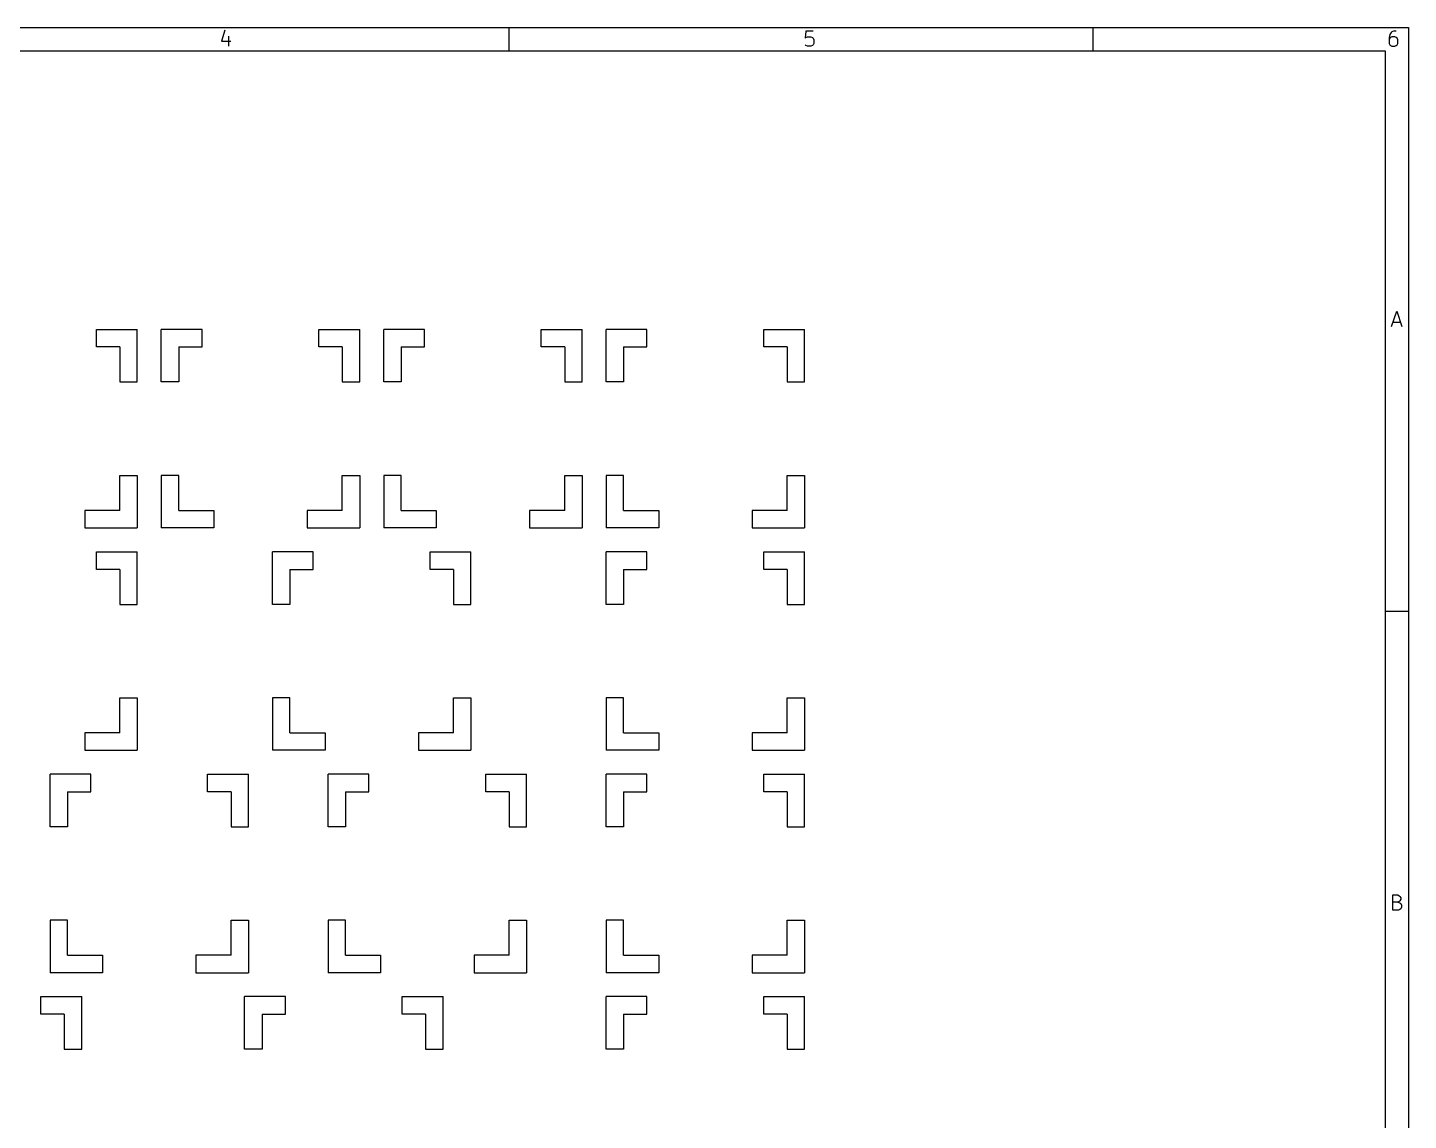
# Model space of a CAD drawing. Extents: x -9.8 to 1.1, y -6.5 to 1.
# Drawn here: x -3.582 to 1.073, y -2.708 to 0.977 of the extents above; entities that cross this region are included whole.
import ezdxf

# ---------------------------------------------------------------- set-up
doc = ezdxf.new("R2010")
doc.units = 0
doc.header["$MEASUREMENT"] = 0
doc.layers.add('BLACK', color=7, linetype='CONTINUOUS')

msp = doc.modelspace()

# ---------------------------------------------------------------- linework, layer by layer
at = {"layer": 'BLACK', "linetype": 'CONTINUOUS'}
for p, q in [((-9.8326, 0.9774), (1.073, 0.9774)), ((-2.917, 0.9683), (-2.9292, 0.9318)), ((-2.9292, 0.9318), (-2.8975, 0.9318)), ((-2.9049, 0.9488), (-2.9049, 0.9147)), ((-1.9586, 0.8987), (-1.9586, 0.9774)), ((-0.9583, 0.9659), (-0.9607, 0.9415)), ((-0.9607, 0.9415), (-0.9583, 0.9439)), ((-0.9339, 0.9659), (-0.9583, 0.9659)), ((-0.9583, 0.9439), (-0.9534, 0.9464)), ((-0.9534, 0.9464), (-0.9412, 0.9464)), ((-0.9412, 0.9464), (-0.9364, 0.9439)), ((-0.9364, 0.9439), (-0.9339, 0.9415)), ((-0.9339, 0.9415), (-0.9315, 0.9366)), ((-0.9315, 0.9366), (-0.9315, 0.9244)), ((0.0099, 0.8987), (0.0099, 0.9774)), ((1.0102, 0.9537), (1.0078, 0.9439)), ((1.0078, 0.9439), (1.0078, 0.9244)), ((1.0102, 0.9415), (1.0078, 0.9366)), ((1.0151, 0.961), (1.0102, 0.9537)), ((1.0127, 0.9439), (1.0102, 0.9415)), ((1.0175, 0.9464), (1.0127, 0.9439)), ((1.0175, 0.9634), (1.0151, 0.961)), ((1.0224, 0.9659), (1.0175, 0.9634)), ((1.0273, 0.9464), (1.0175, 0.9464)), ((1.0322, 0.9659), (1.0224, 0.9659)), ((1.0322, 0.9439), (1.0273, 0.9464)), ((1.0346, 0.9415), (1.0322, 0.9439)), ((1.037, 0.9366), (1.0346, 0.9415)), ((1.037, 0.9244), (1.037, 0.9366)), ((1.073, 0.9774), (1.073, -6.5032)), ((-9.7539, 0.8987), (0.9942, 0.8987)), ((-0.9583, 0.9171), (-0.9607, 0.9196)), ((-0.9534, 0.9147), (-0.9583, 0.9171)), ((-0.9412, 0.9147), (-0.9534, 0.9147)), ((-0.9364, 0.9171), (-0.9412, 0.9147)), ((-0.9339, 0.9196), (-0.9364, 0.9171)), ((-0.9315, 0.9244), (-0.9339, 0.9196)), ((0.9942, 0.8987), (0.9942, -6.4244)), ((1.0078, 0.9244), (1.0102, 0.9196)), ((1.0102, 0.9196), (1.0127, 0.9171)), ((1.0127, 0.9171), (1.0175, 0.9147)), ((1.0175, 0.9147), (1.0273, 0.9147)), ((1.0273, 0.9147), (1.0322, 0.9171)), ((1.0322, 0.9171), (1.0346, 0.9196)), ((1.0346, 0.9196), (1.037, 0.9244)), ((1.0165, -0.0302), (1.0336, 0.021)), ((1.0336, 0.021), (1.0507, -0.0302)), ((-3.3504, -0.0404), (-3.2126, -0.0404)), ((-3.3504, -0.0994), (-3.3504, -0.0404)), ((-3.2126, -0.2175), (-3.2126, -0.0404)), ((-3.1319, -0.2175), (-3.1319, -0.0404)), ((-2.9941, -0.0404), (-3.1319, -0.0404)), ((-2.9941, -0.0994), (-2.9941, -0.0404)), ((-2.6004, -0.0404), (-2.4626, -0.0404)), ((-2.6004, -0.0994), (-2.6004, -0.0404)), ((-2.4626, -0.2175), (-2.4626, -0.0404)), ((-2.3819, -0.2175), (-2.3819, -0.0404)), ((-2.2441, -0.0404), (-2.3819, -0.0404)), ((-2.2441, -0.0994), (-2.2441, -0.0404)), ((-1.8504, -0.0404), (-1.7126, -0.0404)), ((-1.8504, -0.0994), (-1.8504, -0.0404)), ((-1.7126, -0.2175), (-1.7126, -0.0404)), ((-1.6319, -0.2175), (-1.6319, -0.0404)), ((-1.4941, -0.0404), (-1.6319, -0.0404)), ((-1.4941, -0.0994), (-1.4941, -0.0404)), ((-1.1004, -0.0404), (-0.9626, -0.0404)), ((-1.1004, -0.0994), (-1.1004, -0.0404)), ((-0.9626, -0.2175), (-0.9626, -0.0404)), ((1.0214, -0.0156), (1.0458, -0.0156)), ((-3.2716, -0.0994), (-3.3504, -0.0994)), ((-3.2716, -0.0994), (-3.2716, -0.2175)), ((-3.0728, -0.0994), (-3.0728, -0.2175)), ((-3.0728, -0.0994), (-2.9941, -0.0994)), ((-2.5216, -0.0994), (-2.6004, -0.0994)), ((-2.5216, -0.0994), (-2.5216, -0.2175)), ((-2.3228, -0.0994), (-2.3228, -0.2175)), ((-2.3228, -0.0994), (-2.2441, -0.0994)), ((-1.7716, -0.0994), (-1.8504, -0.0994)), ((-1.7716, -0.0994), (-1.7716, -0.2175)), ((-1.5728, -0.0994), (-1.5728, -0.2175)), ((-1.5728, -0.0994), (-1.4941, -0.0994)), ((-1.0216, -0.0994), (-1.1004, -0.0994)), ((-1.0216, -0.0994), (-1.0216, -0.2175)), ((-3.2716, -0.2175), (-3.2126, -0.2175)), ((-3.0728, -0.2175), (-3.1319, -0.2175)), ((-2.5216, -0.2175), (-2.4626, -0.2175)), ((-2.3228, -0.2175), (-2.3819, -0.2175)), ((-1.7716, -0.2175), (-1.7126, -0.2175)), ((-1.5728, -0.2175), (-1.6319, -0.2175)), ((-1.0216, -0.2175), (-0.9626, -0.2175)), ((-3.2716, -0.5325), (-3.2126, -0.5325)), ((-3.2716, -0.6506), (-3.2716, -0.5325)), ((-3.2126, -0.5325), (-3.2126, -0.7096)), ((-3.1319, -0.5325), (-3.1319, -0.7096)), ((-3.0728, -0.5325), (-3.1319, -0.5325)), ((-3.0728, -0.6506), (-3.0728, -0.5325)), ((-2.5216, -0.5325), (-2.4626, -0.5325)), ((-2.5216, -0.6506), (-2.5216, -0.5325)), ((-2.4626, -0.5325), (-2.4626, -0.7096)), ((-2.3819, -0.5325), (-2.3819, -0.7096)), ((-2.3228, -0.5325), (-2.3819, -0.5325)), ((-2.3228, -0.6506), (-2.3228, -0.5325)), ((-1.7716, -0.5325), (-1.7126, -0.5325)), ((-1.7716, -0.6506), (-1.7716, -0.5325)), ((-1.7126, -0.5325), (-1.7126, -0.7096)), ((-1.6319, -0.5325), (-1.6319, -0.7096)), ((-1.5728, -0.5325), (-1.6319, -0.5325)), ((-1.5728, -0.6506), (-1.5728, -0.5325)), ((-1.0216, -0.5325), (-0.9626, -0.5325)), ((-1.0216, -0.6506), (-1.0216, -0.5325)), ((-0.9626, -0.5325), (-0.9626, -0.7096)), ((-3.3897, -0.6506), (-3.3897, -0.7096)), ((-3.2716, -0.6506), (-3.3897, -0.6506)), ((-3.0728, -0.6506), (-2.9547, -0.6506)), ((-2.9547, -0.6506), (-2.9547, -0.7096)), ((-2.6397, -0.6506), (-2.6397, -0.7096)), ((-2.5216, -0.6506), (-2.6397, -0.6506)), ((-2.3228, -0.6506), (-2.2047, -0.6506)), ((-2.2047, -0.6506), (-2.2047, -0.7096)), ((-1.8897, -0.6506), (-1.8897, -0.7096)), ((-1.7716, -0.6506), (-1.8897, -0.6506)), ((-1.5728, -0.6506), (-1.4547, -0.6506)), ((-1.4547, -0.6506), (-1.4547, -0.7096)), ((-1.1397, -0.6506), (-1.1397, -0.7096)), ((-1.0216, -0.6506), (-1.1397, -0.6506)), ((-3.3897, -0.7096), (-3.2126, -0.7096)), ((-2.9547, -0.7096), (-3.1319, -0.7096)), ((-2.6397, -0.7096), (-2.4626, -0.7096)), ((-2.2047, -0.7096), (-2.3819, -0.7096)), ((-1.8897, -0.7096), (-1.7126, -0.7096)), ((-1.4547, -0.7096), (-1.6319, -0.7096)), ((-1.1397, -0.7096), (-0.9626, -0.7096)), ((-3.3504, -0.7904), (-3.2126, -0.7904)), ((-3.3504, -0.8494), (-3.3504, -0.7904)), ((-3.2126, -0.9675), (-3.2126, -0.7904)), ((-2.7569, -0.9675), (-2.7569, -0.7904)), ((-2.6191, -0.7904), (-2.7569, -0.7904)), ((-2.6191, -0.8494), (-2.6191, -0.7904)), ((-2.2254, -0.7904), (-2.0876, -0.7904)), ((-2.2254, -0.8494), (-2.2254, -0.7904)), ((-2.0876, -0.9675), (-2.0876, -0.7904)), ((-1.6319, -0.9675), (-1.6319, -0.7904)), ((-1.4941, -0.7904), (-1.6319, -0.7904)), ((-1.4941, -0.8494), (-1.4941, -0.7904)), ((-1.1004, -0.7904), (-0.9626, -0.7904)), ((-1.1004, -0.8494), (-1.1004, -0.7904)), ((-0.9626, -0.9675), (-0.9626, -0.7904)), ((-3.2716, -0.8494), (-3.3504, -0.8494)), ((-3.2716, -0.8494), (-3.2716, -0.9675)), ((-2.6978, -0.8494), (-2.6978, -0.9675)), ((-2.6978, -0.8494), (-2.6191, -0.8494)), ((-2.1466, -0.8494), (-2.2254, -0.8494)), ((-2.1466, -0.8494), (-2.1466, -0.9675)), ((-1.5728, -0.8494), (-1.5728, -0.9675)), ((-1.5728, -0.8494), (-1.4941, -0.8494)), ((-1.0216, -0.8494), (-1.1004, -0.8494)), ((-1.0216, -0.8494), (-1.0216, -0.9675)), ((-3.2716, -0.9675), (-3.2126, -0.9675)), ((-2.6978, -0.9675), (-2.7569, -0.9675)), ((-2.1466, -0.9675), (-2.0876, -0.9675)), ((-1.5728, -0.9675), (-1.6319, -0.9675)), ((-1.0216, -0.9675), (-0.9626, -0.9675)), ((1.073, -0.9911), (0.9942, -0.9911)), ((-3.2716, -1.2825), (-3.2126, -1.2825)), ((-3.2716, -1.4006), (-3.2716, -1.2825)), ((-3.2126, -1.2825), (-3.2126, -1.4596)), ((-2.7569, -1.2825), (-2.7569, -1.4596)), ((-2.6978, -1.2825), (-2.7569, -1.2825)), ((-2.6978, -1.4006), (-2.6978, -1.2825)), ((-2.1466, -1.2825), (-2.0876, -1.2825)), ((-2.1466, -1.4006), (-2.1466, -1.2825)), ((-2.0876, -1.2825), (-2.0876, -1.4596)), ((-1.6319, -1.2825), (-1.6319, -1.4596)), ((-1.5728, -1.2825), (-1.6319, -1.2825)), ((-1.5728, -1.4006), (-1.5728, -1.2825)), ((-1.0216, -1.2825), (-0.9626, -1.2825)), ((-1.0216, -1.4006), (-1.0216, -1.2825)), ((-0.9626, -1.2825), (-0.9626, -1.4596)), ((-3.3897, -1.4006), (-3.3897, -1.4596)), ((-3.2716, -1.4006), (-3.3897, -1.4006)), ((-2.6978, -1.4006), (-2.5797, -1.4006)), ((-2.5797, -1.4006), (-2.5797, -1.4596)), ((-2.2647, -1.4006), (-2.2647, -1.4596)), ((-2.1466, -1.4006), (-2.2647, -1.4006)), ((-1.5728, -1.4006), (-1.4547, -1.4006)), ((-1.4547, -1.4006), (-1.4547, -1.4596)), ((-1.1397, -1.4006), (-1.1397, -1.4596)), ((-1.0216, -1.4006), (-1.1397, -1.4006)), ((-3.3897, -1.4596), (-3.2126, -1.4596)), ((-2.5797, -1.4596), (-2.7569, -1.4596)), ((-2.2647, -1.4596), (-2.0876, -1.4596)), ((-1.4547, -1.4596), (-1.6319, -1.4596)), ((-1.1397, -1.4596), (-0.9626, -1.4596)), ((-3.5069, -1.7175), (-3.5069, -1.5404)), ((-3.3691, -1.5404), (-3.5069, -1.5404)), ((-3.3691, -1.5994), (-3.3691, -1.5404)), ((-2.9754, -1.5404), (-2.8376, -1.5404)), ((-2.9754, -1.5994), (-2.9754, -1.5404)), ((-2.8376, -1.7175), (-2.8376, -1.5404)), ((-2.5694, -1.7175), (-2.5694, -1.5404)), ((-2.4316, -1.5404), (-2.5694, -1.5404)), ((-2.4316, -1.5994), (-2.4316, -1.5404)), ((-2.0379, -1.5404), (-1.9001, -1.5404)), ((-2.0379, -1.5994), (-2.0379, -1.5404)), ((-1.9001, -1.7175), (-1.9001, -1.5404)), ((-1.6319, -1.7175), (-1.6319, -1.5404)), ((-1.4941, -1.5404), (-1.6319, -1.5404)), ((-1.4941, -1.5994), (-1.4941, -1.5404)), ((-1.1004, -1.5404), (-0.9626, -1.5404)), ((-1.1004, -1.5994), (-1.1004, -1.5404)), ((-0.9626, -1.7175), (-0.9626, -1.5404)), ((-3.4478, -1.5994), (-3.4478, -1.7175)), ((-3.4478, -1.5994), (-3.3691, -1.5994)), ((-2.8966, -1.5994), (-2.9754, -1.5994)), ((-2.8966, -1.5994), (-2.8966, -1.7175)), ((-2.5103, -1.5994), (-2.5103, -1.7175)), ((-2.5103, -1.5994), (-2.4316, -1.5994)), ((-1.9591, -1.5994), (-2.0379, -1.5994)), ((-1.9591, -1.5994), (-1.9591, -1.7175)), ((-1.5728, -1.5994), (-1.5728, -1.7175)), ((-1.5728, -1.5994), (-1.4941, -1.5994)), ((-1.0216, -1.5994), (-1.1004, -1.5994)), ((-1.0216, -1.5994), (-1.0216, -1.7175)), ((-3.4478, -1.7175), (-3.5069, -1.7175)), ((-2.8966, -1.7175), (-2.8376, -1.7175)), ((-2.5103, -1.7175), (-2.5694, -1.7175)), ((-1.9591, -1.7175), (-1.9001, -1.7175)), ((-1.5728, -1.7175), (-1.6319, -1.7175)), ((-1.0216, -1.7175), (-0.9626, -1.7175)), ((1.0202, -1.9987), (1.0202, -1.9475)), ((1.0202, -1.9475), (1.0373, -1.9475)), ((1.0373, -1.9475), (1.0421, -1.9499)), ((1.0421, -1.9499), (1.0446, -1.9524)), ((1.0446, -1.9524), (1.047, -1.9573)), ((1.0373, -1.9719), (1.0202, -1.9719)), ((1.0397, -1.9987), (1.0202, -1.9987)), ((1.0421, -1.9694), (1.0373, -1.9719)), ((1.0373, -1.9719), (1.0446, -1.9743)), ((1.0446, -1.9963), (1.0397, -1.9987)), ((1.0446, -1.967), (1.0421, -1.9694)), ((1.047, -1.9621), (1.0446, -1.967)), ((1.0446, -1.9743), (1.047, -1.9768)), ((1.047, -1.9938), (1.0446, -1.9963)), ((1.047, -1.9573), (1.047, -1.9621)), ((1.047, -1.9768), (1.0494, -1.9816)), ((1.0494, -1.9889), (1.047, -1.9938)), ((1.0494, -1.9816), (1.0494, -1.9889)), ((-3.5069, -2.0325), (-3.5069, -2.2096)), ((-3.4478, -2.0325), (-3.5069, -2.0325)), ((-3.4478, -2.1506), (-3.4478, -2.0325)), ((-2.8966, -2.0325), (-2.8376, -2.0325)), ((-2.8966, -2.1506), (-2.8966, -2.0325)), ((-2.8376, -2.0325), (-2.8376, -2.2096)), ((-2.5694, -2.0325), (-2.5694, -2.2096)), ((-2.5103, -2.0325), (-2.5694, -2.0325)), ((-2.5103, -2.1506), (-2.5103, -2.0325)), ((-1.9591, -2.0325), (-1.9001, -2.0325)), ((-1.9591, -2.1506), (-1.9591, -2.0325)), ((-1.9001, -2.0325), (-1.9001, -2.2096)), ((-1.6319, -2.0325), (-1.6319, -2.2096)), ((-1.5728, -2.0325), (-1.6319, -2.0325)), ((-1.5728, -2.1506), (-1.5728, -2.0325)), ((-1.0216, -2.0325), (-0.9626, -2.0325)), ((-1.0216, -2.1506), (-1.0216, -2.0325)), ((-0.9626, -2.0325), (-0.9626, -2.2096)), ((-3.4478, -2.1506), (-3.3297, -2.1506)), ((-3.3297, -2.1506), (-3.3297, -2.2096)), ((-3.0147, -2.1506), (-3.0147, -2.2096)), ((-2.8966, -2.1506), (-3.0147, -2.1506)), ((-2.5103, -2.1506), (-2.3922, -2.1506)), ((-2.3922, -2.1506), (-2.3922, -2.2096)), ((-2.0772, -2.1506), (-2.0772, -2.2096)), ((-1.9591, -2.1506), (-2.0772, -2.1506)), ((-1.5728, -2.1506), (-1.4547, -2.1506)), ((-1.4547, -2.1506), (-1.4547, -2.2096)), ((-1.1397, -2.1506), (-1.1397, -2.2096)), ((-1.0216, -2.1506), (-1.1397, -2.1506)), ((-3.3297, -2.2096), (-3.5069, -2.2096)), ((-3.0147, -2.2096), (-2.8376, -2.2096)), ((-2.3922, -2.2096), (-2.5694, -2.2096)), ((-2.0772, -2.2096), (-1.9001, -2.2096)), ((-1.4547, -2.2096), (-1.6319, -2.2096)), ((-1.1397, -2.2096), (-0.9626, -2.2096)), ((-3.5379, -2.2904), (-3.4001, -2.2904)), ((-3.5379, -2.3494), (-3.5379, -2.2904)), ((-3.4001, -2.4675), (-3.4001, -2.2904)), ((-2.8506, -2.4675), (-2.8506, -2.2904)), ((-2.7128, -2.2904), (-2.8506, -2.2904)), ((-2.7128, -2.3494), (-2.7128, -2.2904)), ((-2.3191, -2.2904), (-2.1813, -2.2904)), ((-2.3191, -2.3494), (-2.3191, -2.2904)), ((-2.1813, -2.4675), (-2.1813, -2.2904)), ((-1.6319, -2.4675), (-1.6319, -2.2904)), ((-1.4941, -2.2904), (-1.6319, -2.2904)), ((-1.4941, -2.3494), (-1.4941, -2.2904)), ((-1.1004, -2.2904), (-0.9626, -2.2904)), ((-1.1004, -2.3494), (-1.1004, -2.2904)), ((-0.9626, -2.4675), (-0.9626, -2.2904)), ((-3.4591, -2.3494), (-3.5379, -2.3494)), ((-3.4591, -2.3494), (-3.4591, -2.4675)), ((-2.7915, -2.3494), (-2.7915, -2.4675)), ((-2.7915, -2.3494), (-2.7128, -2.3494)), ((-2.2404, -2.3494), (-2.3191, -2.3494)), ((-2.2404, -2.3494), (-2.2404, -2.4675)), ((-1.5728, -2.3494), (-1.5728, -2.4675)), ((-1.5728, -2.3494), (-1.4941, -2.3494)), ((-1.0216, -2.3494), (-1.1004, -2.3494)), ((-1.0216, -2.3494), (-1.0216, -2.4675)), ((-3.4591, -2.4675), (-3.4001, -2.4675)), ((-2.7915, -2.4675), (-2.8506, -2.4675)), ((-2.2404, -2.4675), (-2.1813, -2.4675)), ((-1.5728, -2.4675), (-1.6319, -2.4675)), ((-1.0216, -2.4675), (-0.9626, -2.4675))]:
    msp.add_line(p, q, dxfattribs=at)

doc.saveas('drawing.dxf')
